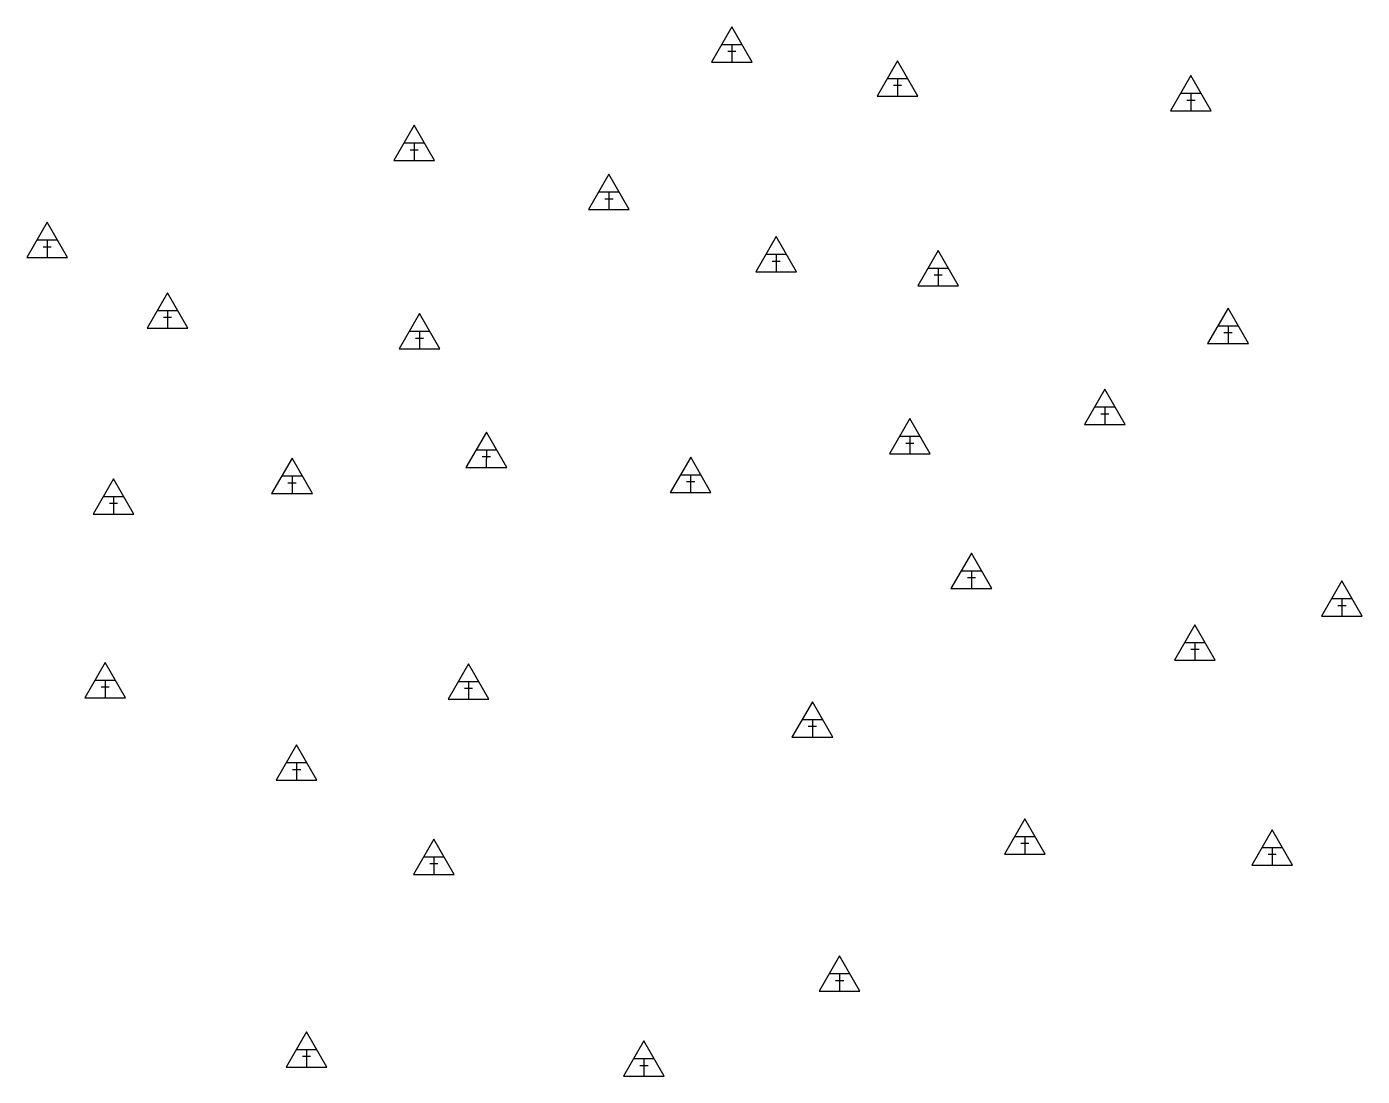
# Model space of a CAD drawing. Header units: inches. Extents: x 311617 to 312106, y 5485812 to 5486196.
import ezdxf

# ---------------------------------------------------------------- set-up
doc = ezdxf.new("R2010")
doc.units = ezdxf.units.IN
doc.header["$MEASUREMENT"] = 0
doc.layers.add('Transformer', color=7, linetype='Continuous', true_color=0xf6f61e)

# ---------------------------------------------------------------- blocks, each defined once
blk = doc.blocks.new('Transformer_Symbol')
at = {"layer": 'Transformer'}
for p, q in [((0.01, 6.47), (-7.48, -6.47)), ((7.45, -6.47), (0.01, 6.47)), ((-3.73, 0), (3.73, 0)), ((0, 0), (-0.01, -6.47)), ((-1.49, -2.49), (1.49, -2.49)), ((-7.48, -6.47), (7.45, -6.47))]:
    blk.add_line(p, q, dxfattribs=at)

msp = doc.modelspace()

# ---------------------------------------------------------------- block references
at = {"layer": 'Transformer'}
for p in [(311874.76, 5486189.54), (311935.42, 5486177.08), (312042.83, 5486171.68), (311758.42, 5486153.46), (311829.75, 5486135.53), (311624.06, 5486117.98), (311890.95, 5486112.72), (311950.29, 5486107.66), (311668.15, 5486092.2), (312056.42, 5486086.56), (311760.39, 5486084.55), (312011.28, 5486056.86), (311939.9, 5486046.1), (311784.86, 5486041.16), (311713.73, 5486031.61), (311859.66, 5486032.04), (311648.37, 5486024.11), (311962.46, 5485996.85), (312098.11, 5485986.71), (312044.29, 5485970.64), (311645.31, 5485956.86), (311778.32, 5485956.38), (311904.23, 5485942.45), (311715.4, 5485926.66), (311982.03, 5485899.66), (312072.56, 5485895.62), (311765.65, 5485892.18), (311914.21, 5485849.42), (311719, 5485821.67), (311842.56, 5485818.32)]:
    msp.add_blockref('Transformer_Symbol', p, dxfattribs=at)

doc.saveas('drawing.dxf')
